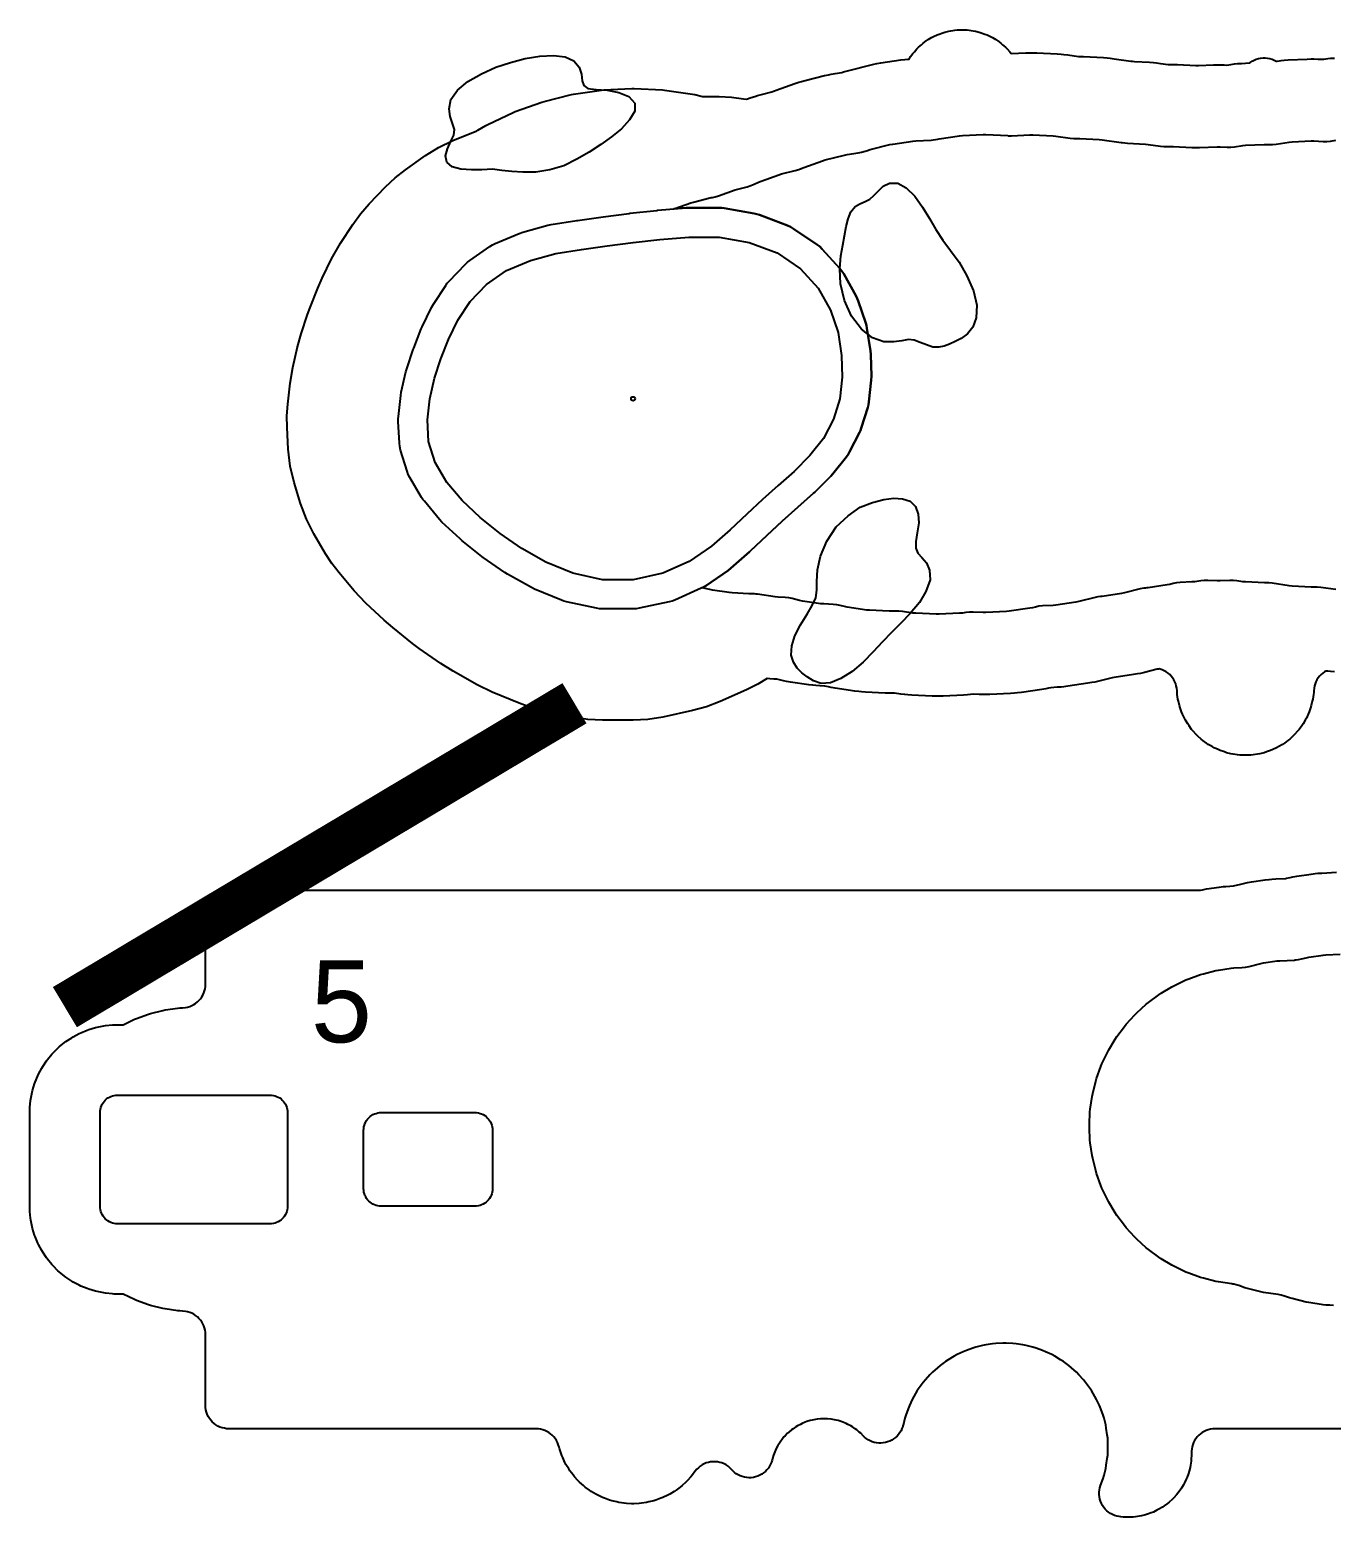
# Model space of a CAD drawing. Extents: x 425531 to 428300, y 1577248 to 1578701.
# Drawn here: x 427142.4 to 427364.6, y 1577250.1 to 1577504.1 of the extents above; entities that cross this region are included whole.
import ezdxf

# ---------------------------------------------------------------- set-up
doc = ezdxf.new("R2010")
doc.units = 21
for name, color, linetype, true_color in [('L-GOLF-ANNO', 7, 'Continuous', 0xffd23c), ('L-GOLF-BNKR', 7, 'Continuous', 0xe9dcb5), ('L-GOLF-CART', 7, 'Continuous', 0xcfcac0), ('L-GOLF-COLLAR', 7, 'Continuous', 0x5f9a33), ('L-GOLF-FWY', 7, 'Continuous', 0x6a9e35), ('L-GOLF-GRN', 7, 'Continuous', 0x74b23e), ('L-GOLF-PIN', 7, 'Continuous', 0xe0262b), ('L-GOLF-ROUGH', 7, 'Continuous', 0x4f7d2c), ('L-GOLF-TEE', 7, 'Continuous', 0x6fa63a)]:
    doc.layers.add(name, color=color, linetype=linetype, true_color=true_color)

msp = doc.modelspace()

# ---------------------------------------------------------------- linework, layer by layer
at = {"layer": 'L-GOLF-BNKR'}
for points, elevation in [([(427213.7, 1577483.8), (427214.3, 1577485.1), (427214.8, 1577486.1), (427214.9, 1577487.1), (427214.6, 1577488.1), (427214.2, 1577489.3), (427214, 1577490.6), (427214.3, 1577492.2), (427215.4, 1577493.8), (427217.2, 1577495.3), (427219.5, 1577496.6), (427222, 1577497.7), (427224.5, 1577498.5), (427227, 1577499.2), (427229.5, 1577499.6), (427231.8, 1577499.7), (427233.8, 1577499.5), (427235.3, 1577498.8), (427236.2, 1577497.7), (427236.6, 1577496.5), (427236.7, 1577495.4), (427237, 1577494.6), (427237.7, 1577494.1), (427239.1, 1577493.9), (427241, 1577493.8), (427243, 1577493.4), (427244.7, 1577492.7), (427245.7, 1577491.6), (427245.7, 1577490.2), (427244.8, 1577488.7), (427243.4, 1577487.2), (427241.7, 1577485.8), (427239.9, 1577484.5), (427237.9, 1577483.2), (427235.8, 1577482), (427233.6, 1577480.9), (427231.2, 1577480.2), (427228.8, 1577479.8), (427226.6, 1577479.8), (427224.7, 1577479.9), (427223, 1577480.1), (427221.4, 1577480.3), (427219.6, 1577480.2), (427217.8, 1577480.2), (427216, 1577480.3), (427214.5, 1577480.7), (427213.6, 1577481.5), (427213.4, 1577482.6), (427213.7, 1577483.8)], 70.27), ([(427285.8, 1577475.2), (427286.5, 1577475.8), (427287.3, 1577476.6), (427288.1, 1577477.4), (427289.2, 1577477.9), (427290.6, 1577477.9), (427292, 1577477.1), (427293.5, 1577475.7), (427294.8, 1577473.8), (427296, 1577471.9), (427297.1, 1577470), (427298.3, 1577468.2), (427299.6, 1577466.4), (427301.1, 1577464.4), (427302.4, 1577462.1), (427303.5, 1577459.5), (427304.1, 1577457.1), (427304, 1577454.9), (427303.4, 1577453.3), (427302.5, 1577452.2), (427301.4, 1577451.4), (427300.4, 1577450.9), (427299.4, 1577450.4), (427298.5, 1577450.1), (427297.6, 1577449.9), (427296.6, 1577449.9), (427295.5, 1577450.3), (427294.4, 1577450.7), (427293.4, 1577451.1), (427292.4, 1577451.2), (427291.3, 1577451), (427289.9, 1577450.8), (427288.2, 1577450.8), (427286.3, 1577451.5), (427284.4, 1577453), (427282.7, 1577455.2), (427281.5, 1577457.9), (427280.8, 1577460.7), (427280.7, 1577463.3), (427280.9, 1577465.5), (427281.2, 1577467.3), (427281.5, 1577468.9), (427281.8, 1577470.5), (427282.1, 1577471.8), (427282.6, 1577473), (427283.3, 1577473.9), (427284.1, 1577474.4), (427285, 1577474.8), (427285.8, 1577475.2)], 70.97), ([(427294.2, 1577419.9), (427293.9, 1577418.2), (427293.7, 1577416.7), (427293.7, 1577415.6), (427294, 1577414.7), (427294.7, 1577414), (427295.5, 1577413.1), (427296, 1577411.8), (427296.1, 1577410.2), (427295.4, 1577408.2), (427294.3, 1577406.3), (427292.7, 1577404.4), (427291.1, 1577402.8), (427289.5, 1577401.2), (427288, 1577399.6), (427286.4, 1577397.9), (427284.7, 1577396.1), (427282.8, 1577394.5), (427280.9, 1577393.3), (427279.1, 1577392.6), (427277.5, 1577392.5), (427276.2, 1577392.9), (427275.1, 1577393.6), (427274.2, 1577394.3), (427273.4, 1577395.1), (427272.8, 1577396.1), (427272.4, 1577397.3), (427272.5, 1577398.9), (427273, 1577400.6), (427274, 1577402.5), (427275.1, 1577404.3), (427276, 1577405.8), (427276.6, 1577407.1), (427276.8, 1577408.4), (427276.8, 1577409.9), (427276.9, 1577411.9), (427277.4, 1577414.2), (427278.5, 1577416.8), (427280.1, 1577419.2), (427282.1, 1577421.1), (427284.2, 1577422.6), (427286.3, 1577423.4), (427288.2, 1577423.9), (427289.9, 1577424.1), (427291.4, 1577424), (427292.7, 1577423.6), (427293.6, 1577422.7), (427294.1, 1577421.4), (427294.2, 1577419.9)], 71.53)]:
    msp.add_lwpolyline(points, close=True, dxfattribs=dict(at, elevation=elevation))
at = {"layer": 'L-GOLF-CART', "const_width": 8}
msp.add_lwpolyline([(427235.4, 1577389.1), (427231.62, 1577386.84), (427227.83, 1577384.59), (427224.05, 1577382.33), (427220.27, 1577380.07), (427216.49, 1577377.82), (427212.7, 1577375.56), (427208.92, 1577373.3), (427205.14, 1577371.05), (427201.36, 1577368.79), (427197.57, 1577366.53), (427193.79, 1577364.28), (427190.01, 1577362.02), (427186.23, 1577359.77), (427182.44, 1577357.51), (427178.66, 1577355.25), (427174.88, 1577353), (427171.1, 1577350.74), (427167.31, 1577348.48), (427163.53, 1577346.23), (427159.75, 1577343.97), (427155.97, 1577341.71), (427152.18, 1577339.46), (427148.4, 1577337.2)], dxfattribs=at)
at = {"layer": 'L-GOLF-COLLAR', "elevation": 75.01}
msp.add_lwpolyline([(427205.73, 1577441.65), (427205.83, 1577442.21), (427206.63, 1577445.71), (427206.76, 1577446.18), (427207.86, 1577449.48), (427207.95, 1577449.73), (427209.25, 1577453.03), (427209.4, 1577453.38), (427211, 1577456.68), (427211.32, 1577457.24), (427213.42, 1577460.44), (427213.69, 1577460.82), (427214, 1577461.17), (427216.8, 1577464.07), (427217.15, 1577464.4), (427217.52, 1577464.68), (427220.92, 1577467.08), (427221.39, 1577467.38), (427221.88, 1577467.62), (427225.98, 1577469.32), (427226.56, 1577469.52), (427230.86, 1577470.72), (427231.41, 1577470.84), (427235.81, 1577471.54), (427235.92, 1577471.55), (427240.32, 1577472.15), (427244.72, 1577472.75), (427244.86, 1577472.77), (427249.46, 1577473.27), (427249.59, 1577473.28), (427254.49, 1577473.68), (427254.9, 1577473.7), (427260.1, 1577473.7), (427260.54, 1577473.68), (427260.97, 1577473.62), (427266.07, 1577472.72), (427266.52, 1577472.62), (427266.96, 1577472.48), (427271.76, 1577470.68), (427272.29, 1577470.44), (427272.8, 1577470.14), (427276.8, 1577467.44), (427277.27, 1577467.08), (427277.7, 1577466.66), (427280.7, 1577463.36), (427281.07, 1577462.91), (427281.38, 1577462.42), (427283.48, 1577458.62), (427283.67, 1577458.23), (427283.83, 1577457.82), (427285.13, 1577454.02), (427285.26, 1577453.59), (427285.34, 1577453.16), (427285.94, 1577449.26), (427286, 1577448.64), (427286.1, 1577444.94), (427286.07, 1577444.26), (427285.67, 1577440.56), (427285.59, 1577440.08), (427285.47, 1577439.6), (427284.37, 1577436.1), (427284.22, 1577435.7), (427284.04, 1577435.31), (427282.34, 1577432.01), (427282.1, 1577431.59), (427281.82, 1577431.19), (427279.52, 1577428.29), (427279.14, 1577427.86), (427276.44, 1577425.16), (427276.22, 1577424.96), (427273.52, 1577422.56), (427270.86, 1577420.2), (427268.23, 1577417.77), (427265.47, 1577415.1), (427265.29, 1577414.94), (427262.09, 1577412.14), (427261.62, 1577411.77), (427257.82, 1577409.17), (427257.44, 1577408.93), (427257.03, 1577408.73), (427252.53, 1577406.73), (427252.05, 1577406.55), (427251.55, 1577406.41), (427246.45, 1577405.31), (427245.93, 1577405.23), (427245.4, 1577405.2), (427240.2, 1577405.2), (427239.67, 1577405.23), (427239.15, 1577405.31), (427234.05, 1577406.41), (427233.61, 1577406.53), (427233.19, 1577406.68), (427228.59, 1577408.58), (427228.05, 1577408.84), (427223.95, 1577411.14), (427223.53, 1577411.41), (427219.83, 1577414.01), (427219.59, 1577414.18), (427216.19, 1577416.88), (427215.88, 1577417.15), (427212.78, 1577420.05), (427212.37, 1577420.49), (427209.77, 1577423.59), (427209.52, 1577423.92), (427209.29, 1577424.26), (427207.29, 1577427.66), (427207.02, 1577428.19), (427206.82, 1577428.74), (427205.72, 1577432.34), (427205.58, 1577432.93), (427205.51, 1577433.53), (427205.31, 1577437.23), (427205.3, 1577437.64), (427205.33, 1577438.05), (427205.73, 1577441.65)], close=True, dxfattribs=at)
at = {"layer": 'L-GOLF-FWY'}
for points, elevation in [([(427365.37, 1577408.5), (427362.81, 1577408.88), (427362.2, 1577408.94), (427361.46, 1577408.94), (427361.46, 1577408.94), (427361.15, 1577408.94), (427357.91, 1577409.1), (427357.42, 1577409.15), (427354.54, 1577409.58), (427353.96, 1577409.64), (427353.6, 1577409.64), (427353.48, 1577409.64), (427353.26, 1577409.65), (427353.18, 1577409.65), (427349.97, 1577409.81), (427349.49, 1577409.86), (427348.49, 1577410.01), (427347.88, 1577410.07), (427347.27, 1577410.07), (427345.65, 1577409.99), (427345.15, 1577409.99), (427343.55, 1577410.07), (427342.93, 1577410.07), (427342.32, 1577410.01), (427341.3, 1577409.85), (427340.81, 1577409.81), (427338.81, 1577409.71), (427338.2, 1577409.65), (427337.59, 1577409.53), (427337.06, 1577409.4), (427336.58, 1577409.3), (427333.37, 1577408.82), (427333.13, 1577408.79), (427333.09, 1577408.79), (427332.89, 1577408.76), (427332.6, 1577408.73), (427332, 1577408.61), (427329.29, 1577407.93), (427328.81, 1577407.84), (427325.49, 1577407.34), (427325.24, 1577407.31), (427325.2, 1577407.31), (427324.75, 1577407.25), (427324.3, 1577407.15), (427321.5, 1577406.45), (427321.02, 1577406.36), (427317.59, 1577405.85), (427317.1, 1577405.8), (427315.31, 1577405.71), (427314.7, 1577405.65), (427314.1, 1577405.53), (427313.6, 1577405.41), (427313.12, 1577405.31), (427309.64, 1577404.8), (427309.16, 1577404.75), (427305.65, 1577404.58), (427305.15, 1577404.58), (427303.47, 1577404.66), (427302.85, 1577404.66), (427302.24, 1577404.6), (427301.62, 1577404.51), (427301.13, 1577404.46), (427297.65, 1577404.29), (427297.15, 1577404.29), (427293.67, 1577404.46), (427293.18, 1577404.51), (427291.38, 1577404.77), (427290.77, 1577404.83), (427290.16, 1577404.83), (427289.65, 1577404.81), (427289.15, 1577404.81), (427285.79, 1577404.97), (427285.3, 1577405.02), (427281.96, 1577405.52), (427281.48, 1577405.61), (427280.78, 1577405.79), (427280.18, 1577405.91), (427279.57, 1577405.97), (427277.96, 1577406.05), (427277.47, 1577406.09), (427274.31, 1577406.56), (427273.83, 1577406.66), (427272.59, 1577406.97), (427271.99, 1577407.09), (427271.38, 1577407.15), (427270.15, 1577407.21), (427269.66, 1577407.26), (427266.64, 1577407.71), (427266.44, 1577407.73), (427266.15, 1577407.77), (427265.53, 1577407.8), (427265.4, 1577407.8), (427265.15, 1577407.8), (427262.3, 1577407.94), (427261.81, 1577407.99), (427258.98, 1577408.41), (427258.5, 1577408.51), (427257.22, 1577408.83), (427257.44, 1577408.93), (427257.82, 1577409.17), (427261.62, 1577411.77), (427262.09, 1577412.14), (427265.29, 1577414.94), (427265.47, 1577415.1), (427268.23, 1577417.77), (427270.86, 1577420.2), (427273.52, 1577422.56), (427276.22, 1577424.96), (427276.44, 1577425.16), (427279.14, 1577427.86), (427279.52, 1577428.29), (427281.82, 1577431.19), (427282.1, 1577431.59), (427282.34, 1577432.01), (427284.04, 1577435.31), (427284.22, 1577435.7), (427284.37, 1577436.1), (427285.47, 1577439.6), (427285.59, 1577440.08), (427285.67, 1577440.56), (427286.07, 1577444.26), (427286.1, 1577444.94), (427286, 1577448.64), (427285.94, 1577449.26), (427285.34, 1577453.16), (427285.26, 1577453.59), (427285.13, 1577454.02), (427283.83, 1577457.82), (427283.67, 1577458.23), (427283.48, 1577458.62), (427281.38, 1577462.42), (427281.07, 1577462.91), (427280.7, 1577463.36), (427277.7, 1577466.66), (427277.27, 1577467.08), (427276.8, 1577467.44), (427272.8, 1577470.14), (427272.29, 1577470.44), (427271.76, 1577470.68), (427266.96, 1577472.48), (427266.52, 1577472.62), (427266.07, 1577472.72), (427260.97, 1577473.62), (427260.54, 1577473.68), (427260.1, 1577473.7), (427254.9, 1577473.7), (427254.49, 1577473.68), (427252.39, 1577473.51), (427252.56, 1577473.58), (427252.56, 1577473.58), (427255.25, 1577474.55), (427255.72, 1577474.69), (427258.5, 1577475.38), (427258.74, 1577475.44), (427258.92, 1577475.47), (427258.98, 1577475.49), (427259.4, 1577475.57), (427259.98, 1577475.75), (427262.82, 1577476.76), (427263.29, 1577476.9), (427264.91, 1577477.31), (427265.5, 1577477.49), (427266.06, 1577477.72), (427266.8, 1577478.07), (427267.25, 1577478.26), (427270.26, 1577479.34), (427270.73, 1577479.48), (427273.1, 1577480.07), (427273.69, 1577480.25), (427274.11, 1577480.43), (427274.14, 1577480.44), (427274.37, 1577480.53), (427274.57, 1577480.61), (427277.74, 1577481.74), (427278.21, 1577481.88), (427281.48, 1577482.7), (427281.96, 1577482.8), (427283.83, 1577483.08), (427284.43, 1577483.2), (427285.02, 1577483.37), (427285.4, 1577483.51), (427285.87, 1577483.65), (427289.25, 1577484.5), (427289.74, 1577484.6), (427293.18, 1577485.11), (427293.67, 1577485.16), (427296.29, 1577485.28), (427297.38, 1577485.42), (427297.44, 1577485.43), (427297.68, 1577485.47), (427301.16, 1577485.99), (427301.64, 1577486.04), (427305.15, 1577486.21), (427305.65, 1577486.21), (427309.36, 1577486.03), (427309.46, 1577486.02), (427309.57, 1577486.02), (427310.03, 1577486.02), (427313.15, 1577486.18), (427313.65, 1577486.18), (427317.1, 1577486.01), (427317.59, 1577485.96), (427320.02, 1577485.6), (427320.63, 1577485.54), (427321.37, 1577485.54), (427321.37, 1577485.53), (427321.65, 1577485.53), (427325, 1577485.37), (427325.49, 1577485.32), (427328.71, 1577484.84), (427328.93, 1577484.83), (427329.81, 1577484.72), (427332.89, 1577484.57), (427333.37, 1577484.52), (427335.43, 1577484.21), (427336.04, 1577484.15), (427336.65, 1577484.15), (427337.15, 1577484.18), (427337.65, 1577484.18), (427340.81, 1577484.02), (427341.02, 1577484.01), (427342.13, 1577483.98), (427345.15, 1577484.13), (427345.65, 1577484.13), (427346.85, 1577484.07), (427347.47, 1577484.07), (427348.08, 1577484.13), (427349.49, 1577484.34), (427349.97, 1577484.39), (427353.15, 1577484.54), (427353.65, 1577484.54), (427353.95, 1577484.53), (427354.56, 1577484.53), (427355.17, 1577484.59), (427357.42, 1577484.92), (427357.91, 1577484.97), (427361.15, 1577485.13), (427361.65, 1577485.13), (427363.24, 1577485.05), (427363.86, 1577485.05), (427364.47, 1577485.11), (427365.37, 1577485.25)], 74.32), ([(427364.99, 1577286.24), (427364.38, 1577286.3), (427363.7, 1577286.33), (427363.21, 1577286.38), (427360.78, 1577286.74), (427360.3, 1577286.84), (427357.92, 1577287.44), (427357.45, 1577287.58), (427356.8, 1577287.81), (427356.07, 1577288.02), (427355.55, 1577288.11), (427353.03, 1577288.49), (427352.57, 1577288.58), (427350.32, 1577289.15), (427349.85, 1577289.29), (427348.85, 1577289.65), (427348.36, 1577289.8), (427347.96, 1577289.89), (427347.78, 1577289.92), (427347.65, 1577289.94), (427345.35, 1577290.28), (427345.35, 1577290.28), (427344.87, 1577290.38), (427342.77, 1577290.91), (427342.3, 1577291.05), (427340.26, 1577291.78), (427339.8, 1577291.97), (427337.84, 1577292.89), (427337.41, 1577293.12), (427335.55, 1577294.24), (427335.14, 1577294.51), (427333.4, 1577295.8), (427333.02, 1577296.12), (427331.41, 1577297.57), (427331.07, 1577297.92), (427329.61, 1577299.53), (427329.3, 1577299.91), (427328.01, 1577301.65), (427327.73, 1577302.06), (427326.62, 1577303.92), (427326.39, 1577304.35), (427325.46, 1577306.31), (427325.27, 1577306.76), (427324.54, 1577308.81), (427324.4, 1577309.28), (427323.87, 1577311.38), (427323.77, 1577311.86), (427323.46, 1577314.01), (427323.41, 1577314.5), (427323.3, 1577316.66), (427323.3, 1577317.15), (427323.41, 1577319.32), (427323.46, 1577319.81), (427323.77, 1577321.95), (427323.87, 1577322.43), (427324.4, 1577324.54), (427324.54, 1577325.01), (427325.27, 1577327.05), (427325.46, 1577327.5), (427326.39, 1577329.46), (427326.62, 1577329.9), (427327.73, 1577331.76), (427328.01, 1577332.17), (427329.3, 1577333.91), (427329.61, 1577334.29), (427331.07, 1577335.89), (427331.41, 1577336.24), (427333.02, 1577337.7), (427333.4, 1577338.01), (427335.14, 1577339.3), (427335.55, 1577339.57), (427337.41, 1577340.69), (427337.84, 1577340.92), (427339.8, 1577341.85), (427340.26, 1577342.04), (427342.3, 1577342.77), (427342.77, 1577342.91), (427344.87, 1577343.44), (427345.35, 1577343.53), (427347.5, 1577343.85), (427347.99, 1577343.9), (427349.35, 1577343.97), (427349.96, 1577344.03), (427350.56, 1577344.15), (427352.57, 1577344.65), (427353.06, 1577344.75), (427355.35, 1577345.09), (427355.84, 1577345.13), (427358.3, 1577345.25), (427358.44, 1577345.27), (427358.61, 1577345.27), (427359.01, 1577345.32), (427359.51, 1577345.43), (427360.3, 1577345.63), (427360.78, 1577345.72), (427363.21, 1577346.08), (427363.7, 1577346.13), (427366.15, 1577346.25)], 68.98)]:
    msp.add_lwpolyline(points, dxfattribs=dict(at, elevation=elevation))
at = {"layer": 'L-GOLF-GRN', "elevation": 75.01}
msp.add_lwpolyline([(427210.7, 1577441.1), (427211.5, 1577444.6), (427212.6, 1577447.9), (427213.9, 1577451.2), (427215.5, 1577454.5), (427217.6, 1577457.7), (427220.4, 1577460.6), (427223.8, 1577463), (427227.9, 1577464.7), (427232.2, 1577465.9), (427236.6, 1577466.6), (427241, 1577467.2), (427245.4, 1577467.8), (427250, 1577468.3), (427254.9, 1577468.7), (427260.1, 1577468.7), (427265.2, 1577467.8), (427270, 1577466), (427274, 1577463.3), (427277, 1577460), (427279.1, 1577456.2), (427280.4, 1577452.4), (427281, 1577448.5), (427281.1, 1577444.8), (427280.7, 1577441.1), (427279.6, 1577437.6), (427277.9, 1577434.3), (427275.6, 1577431.4), (427272.9, 1577428.7), (427270.2, 1577426.3), (427267.5, 1577423.9), (427264.8, 1577421.4), (427262, 1577418.7), (427258.8, 1577415.9), (427255, 1577413.3), (427250.5, 1577411.3), (427245.4, 1577410.2), (427240.2, 1577410.2), (427235.1, 1577411.3), (427230.5, 1577413.2), (427226.4, 1577415.5), (427222.7, 1577418.1), (427219.3, 1577420.8), (427216.2, 1577423.7), (427213.6, 1577426.8), (427211.6, 1577430.2), (427210.5, 1577433.8), (427210.3, 1577437.5), (427210.7, 1577441.1)], close=True, dxfattribs=at)
at = {"layer": 'L-GOLF-PIN'}
msp.add_circle((427245.4, 1577441.1, 75.01), 0.35, dxfattribs=at)
at = {"layer": 'L-GOLF-ROUGH'}
for points, elevation in [([(427365.18, 1577394.47), (427364.49, 1577394.52), (427364, 1577394.57), (427363.7, 1577394.6), (427363.45, 1577394.46), (427363.14, 1577394.24), (427362.86, 1577393.99), (427362.59, 1577393.72), (427362.36, 1577393.42), (427362.15, 1577393.1), (427361.98, 1577392.76), (427361.84, 1577392.41), (427361.73, 1577392.05), (427361.66, 1577391.67), (427361.61, 1577391.2), (427361.6, 1577390.96), (427361.56, 1577390.57), (427361.45, 1577389.82), (427361.37, 1577389.44), (427361.19, 1577388.7), (427361.08, 1577388.33), (427360.82, 1577387.62), (427360.67, 1577387.25), (427360.35, 1577386.57), (427360.16, 1577386.22), (427359.78, 1577385.58), (427359.56, 1577385.25), (427359.11, 1577384.64), (427358.86, 1577384.34), (427358.35, 1577383.78), (427358.07, 1577383.5), (427357.51, 1577382.99), (427357.21, 1577382.75), (427356.6, 1577382.29), (427356.28, 1577382.08), (427355.63, 1577381.69), (427355.28, 1577381.5), (427354.6, 1577381.18), (427354.23, 1577381.03), (427353.52, 1577380.78), (427353.15, 1577380.66), (427352.41, 1577380.48), (427352.03, 1577380.4), (427351.28, 1577380.29), (427350.89, 1577380.25), (427350.14, 1577380.21), (427349.74, 1577380.21), (427348.99, 1577380.25), (427348.6, 1577380.29), (427347.85, 1577380.4), (427347.47, 1577380.48), (427346.73, 1577380.66), (427346.36, 1577380.78), (427345.64, 1577381.03), (427345.28, 1577381.18), (427344.6, 1577381.5), (427344.25, 1577381.69), (427343.6, 1577382.08), (427343.28, 1577382.3), (427342.67, 1577382.75), (427342.37, 1577382.99), (427341.81, 1577383.5), (427341.53, 1577383.78), (427341.02, 1577384.34), (427340.77, 1577384.64), (427340.32, 1577385.25), (427340.1, 1577385.58), (427339.72, 1577386.23), (427339.53, 1577386.57), (427339.21, 1577387.25), (427339.06, 1577387.62), (427338.8, 1577388.33), (427338.69, 1577388.7), (427338.51, 1577389.44), (427338.43, 1577389.82), (427338.32, 1577390.57), (427338.28, 1577390.96), (427338.27, 1577391.2), (427338.22, 1577391.67), (427338.15, 1577392.05), (427338.04, 1577392.41), (427337.9, 1577392.76), (427337.73, 1577393.1), (427337.52, 1577393.42), (427337.29, 1577393.72), (427337.02, 1577393.99), (427336.74, 1577394.24), (427336.43, 1577394.46), (427336.1, 1577394.65), (427335.75, 1577394.81), (427335.39, 1577394.93), (427335.3, 1577394.96), (427335.09, 1577394.93), (427334.96, 1577394.91), (427334.9, 1577394.9), (427332.69, 1577394.35), (427332.02, 1577394.2), (427331.54, 1577394.1), (427330.86, 1577393.99), (427327.54, 1577393.49), (427327.22, 1577393.45), (427324.9, 1577392.87), (427324.23, 1577392.72), (427323.75, 1577392.62), (427323.07, 1577392.51), (427319.65, 1577392), (427318.96, 1577391.91), (427318.48, 1577391.87), (427317.79, 1577391.82), (427316.72, 1577391.76), (427316.33, 1577391.68), (427315.85, 1577391.58), (427315.18, 1577391.46), (427311.7, 1577390.95), (427311.02, 1577390.86), (427310.53, 1577390.82), (427309.84, 1577390.76), (427306.33, 1577390.59), (427305.65, 1577390.58), (427305.15, 1577390.58), (427304.47, 1577390.59), (427303.52, 1577390.64), (427302.99, 1577390.57), (427302.5, 1577390.52), (427301.81, 1577390.47), (427298.33, 1577390.3), (427297.65, 1577390.29), (427297.15, 1577390.29), (427296.47, 1577390.3), (427292.99, 1577390.47), (427292.3, 1577390.52), (427291.81, 1577390.57), (427291.13, 1577390.66), (427290.05, 1577390.82), (427289.65, 1577390.81), (427289.15, 1577390.81), (427288.47, 1577390.82), (427285.1, 1577390.99), (427284.41, 1577391.04), (427283.93, 1577391.09), (427283.24, 1577391.17), (427279.91, 1577391.67), (427279.23, 1577391.79), (427278.75, 1577391.88), (427278.13, 1577392.02), (427277.27, 1577392.06), (427276.59, 1577392.11), (427276.1, 1577392.16), (427275.42, 1577392.25), (427272.26, 1577392.71), (427271.58, 1577392.83), (427271.1, 1577392.93), (427270.43, 1577393.08), (427269.93, 1577393.2), (427269.46, 1577393.23), (427268.78, 1577393.28), (427268.29, 1577393.32), (427268.28, 1577393.33), (427266.7, 1577392.34), (427264.75, 1577391.37), (427260.25, 1577389.37), (427257.94, 1577388.48), (427255.56, 1577387.84), (427250.46, 1577386.74), (427247.94, 1577386.34), (427245.4, 1577386.2), (427240.2, 1577386.2), (427237.66, 1577386.34), (427235.14, 1577386.74), (427230.04, 1577387.84), (427227.96, 1577388.39), (427225.94, 1577389.12), (427221.34, 1577391.02), (427218.76, 1577392.27), (427214.66, 1577394.57), (427212.6, 1577395.86), (427208.9, 1577398.46), (427207.77, 1577399.31), (427204.37, 1577402.01), (427202.9, 1577403.27), (427199.8, 1577406.17), (427197.81, 1577408.28), (427195.21, 1577411.38), (427193.99, 1577412.96), (427192.91, 1577414.63), (427190.91, 1577418.03), (427189.63, 1577420.54), (427188.65, 1577423.19), (427187.55, 1577426.79), (427186.87, 1577429.61), (427186.53, 1577432.5), (427186.33, 1577436.2), (427186.31, 1577438.18), (427186.45, 1577440.15), (427186.85, 1577443.75), (427187.3, 1577446.45), (427188.1, 1577449.95), (427188.1, 1577449.95), (427188.73, 1577452.19), (427189.83, 1577455.49), (427190.27, 1577456.7), (427191.57, 1577460), (427192.3, 1577461.67), (427193.9, 1577464.97), (427195.43, 1577467.67), (427197.53, 1577470.87), (427198.85, 1577472.68), (427200.33, 1577474.37), (427203.13, 1577477.27), (427204.78, 1577478.82), (427206.56, 1577480.21), (427209.96, 1577482.61), (427212.21, 1577484.02), (427214.61, 1577485.17), (427218.71, 1577486.87), (427218.92, 1577486.94), (427220.25, 1577487.74), (427220.59, 1577487.92), (427224.94, 1577489.98), (427225.3, 1577490.13), (427229.83, 1577491.75), (427230.21, 1577491.86), (427234.87, 1577493.03), (427235.26, 1577493.11), (427240.01, 1577493.81), (427240.4, 1577493.85), (427245.2, 1577494.09), (427245.6, 1577494.09), (427250.4, 1577493.85), (427250.79, 1577493.81), (427255.55, 1577493.11), (427255.93, 1577493.03), (427257.25, 1577492.7), (427260.1, 1577492.7), (427262.19, 1577492.61), (427264.27, 1577492.33), (427264.78, 1577492.24), (427265.54, 1577492.52), (427266.2, 1577492.73), (427266.67, 1577492.88), (427267.33, 1577493.06), (427269.11, 1577493.5), (427269.37, 1577493.61), (427269.57, 1577493.68), (427269.85, 1577493.79), (427273.03, 1577494.92), (427273.68, 1577495.14), (427274.15, 1577495.28), (427274.81, 1577495.47), (427278.08, 1577496.28), (427278.75, 1577496.44), (427279.23, 1577496.53), (427279.91, 1577496.65), (427281.07, 1577496.82), (427281.34, 1577496.91), (427281.81, 1577497.05), (427282.47, 1577497.23), (427285.85, 1577498.08), (427286.52, 1577498.23), (427287, 1577498.33), (427287.68, 1577498.45), (427291.13, 1577498.96), (427291.81, 1577499.04), (427292.3, 1577499.09), (427292.52, 1577499.1), (427292.57, 1577499.2), (427292.79, 1577499.53), (427293.18, 1577500.05), (427293.43, 1577500.36), (427293.87, 1577500.84), (427294.15, 1577501.12), (427294.64, 1577501.56), (427294.94, 1577501.81), (427295.47, 1577502.2), (427295.79, 1577502.42), (427296.36, 1577502.76), (427296.7, 1577502.94), (427297.3, 1577503.22), (427297.66, 1577503.37), (427298.28, 1577503.59), (427298.65, 1577503.71), (427299.29, 1577503.87), (427299.67, 1577503.94), (427300.32, 1577504.04), (427300.71, 1577504.08), (427301.37, 1577504.11), (427301.76, 1577504.11), (427302.42, 1577504.08), (427302.81, 1577504.04), (427303.46, 1577503.94), (427303.84, 1577503.87), (427304.48, 1577503.71), (427304.85, 1577503.59), (427305.47, 1577503.37), (427305.83, 1577503.22), (427306.43, 1577502.94), (427306.77, 1577502.76), (427307.34, 1577502.42), (427307.66, 1577502.2), (427308.19, 1577501.81), (427308.49, 1577501.56), (427308.98, 1577501.12), (427309.26, 1577500.84), (427309.7, 1577500.36), (427309.95, 1577500.05), (427309.96, 1577500.04), (427312.47, 1577500.16), (427313.15, 1577500.18), (427313.65, 1577500.18), (427314.33, 1577500.16), (427317.79, 1577499.99), (427318.48, 1577499.94), (427318.96, 1577499.89), (427319.65, 1577499.81), (427321.47, 1577499.54), (427321.6, 1577499.54), (427321.88, 1577499.53), (427322.33, 1577499.52), (427325.69, 1577499.35), (427326.37, 1577499.3), (427326.86, 1577499.25), (427327.54, 1577499.17), (427330.4, 1577498.75), (427330.65, 1577498.72), (427331.01, 1577498.68), (427333.57, 1577498.55), (427334.26, 1577498.5), (427334.75, 1577498.45), (427335.43, 1577498.37), (427336.77, 1577498.17), (427337.15, 1577498.18), (427337.65, 1577498.18), (427338.33, 1577498.16), (427341.5, 1577498.01), (427341.66, 1577498), (427341.96, 1577497.99), (427344.47, 1577498.11), (427345.15, 1577498.13), (427345.65, 1577498.13), (427346.33, 1577498.11), (427346.78, 1577498.09), (427347.43, 1577498.19), (427348.11, 1577498.27), (427348.6, 1577498.32), (427349.29, 1577498.37), (427350.64, 1577498.44), (427350.76, 1577498.54), (427351.09, 1577498.75), (427351.43, 1577498.94), (427351.79, 1577499.09), (427352.17, 1577499.2), (427352.55, 1577499.28), (427352.95, 1577499.32), (427353.34, 1577499.32), (427353.73, 1577499.28), (427354.11, 1577499.2), (427354.49, 1577499.09), (427354.85, 1577498.94), (427355.2, 1577498.75), (427355.21, 1577498.75), (427355.37, 1577498.77), (427356.05, 1577498.86), (427356.54, 1577498.9), (427357.22, 1577498.95), (427360.47, 1577499.11), (427361.15, 1577499.13), (427361.65, 1577499.13), (427362.33, 1577499.11), (427363.17, 1577499.07), (427363.32, 1577499.1), (427364, 1577499.18), (427364.49, 1577499.23), (427365.18, 1577499.28)], 72.92), ([(427453.58, 1577265.2), (427344.83, 1577265.2), (427344.36, 1577265.18), (427343.98, 1577265.12), (427343.61, 1577265.03), (427343.25, 1577264.91), (427342.91, 1577264.75), (427342.58, 1577264.56), (427342.27, 1577264.34), (427341.98, 1577264.09), (427341.72, 1577263.81), (427341.48, 1577263.51), (427341.28, 1577263.19), (427341.1, 1577262.86), (427340.96, 1577262.5), (427340.86, 1577262.14), (427340.78, 1577261.76), (427340.75, 1577261.38), (427340.75, 1577261.12), (427340.75, 1577261.01), (427340.74, 1577260.82), (427340.74, 1577260.72), (427340.71, 1577260.05), (427340.67, 1577259.66), (427340.57, 1577259), (427340.49, 1577258.61), (427340.33, 1577257.96), (427340.22, 1577257.59), (427339.99, 1577256.96), (427339.84, 1577256.59), (427339.55, 1577255.99), (427339.37, 1577255.64), (427339.02, 1577255.07), (427338.81, 1577254.74), (427338.41, 1577254.2), (427338.16, 1577253.9), (427337.71, 1577253.4), (427337.43, 1577253.12), (427336.93, 1577252.68), (427336.63, 1577252.43), (427336.09, 1577252.03), (427335.77, 1577251.81), (427335.19, 1577251.46), (427334.85, 1577251.28), (427334.24, 1577250.99), (427333.88, 1577250.84), (427333.25, 1577250.62), (427332.87, 1577250.5), (427332.22, 1577250.34), (427331.84, 1577250.26), (427331.17, 1577250.17), (427330.78, 1577250.13), (427330.12, 1577250.09), (427329.72, 1577250.09), (427329.05, 1577250.13), (427328.66, 1577250.17), (427328.38, 1577250.21), (427328, 1577250.28), (427327.62, 1577250.4), (427327.26, 1577250.55), (427326.91, 1577250.73), (427326.59, 1577250.95), (427326.28, 1577251.2), (427326, 1577251.48), (427325.76, 1577251.78), (427325.54, 1577252.11), (427325.35, 1577252.46), (427325.2, 1577252.82), (427325.09, 1577253.2), (427325.01, 1577253.58), (427324.97, 1577253.97), (427324.97, 1577254.37), (427325.01, 1577254.76), (427325.09, 1577255.14), (427325.21, 1577255.52), (427325.64, 1577256.72), (427325.81, 1577257.28), (427326.09, 1577258.4), (427326.2, 1577258.97), (427326.37, 1577260.11), (427326.43, 1577260.69), (427326.48, 1577261.84), (427326.48, 1577262.43), (427326.43, 1577263.58), (427326.37, 1577264.16), (427326.2, 1577265.3), (427326.09, 1577265.87), (427325.81, 1577266.99), (427325.64, 1577267.55), (427325.25, 1577268.63), (427325.03, 1577269.17), (427324.54, 1577270.21), (427324.26, 1577270.73), (427323.67, 1577271.72), (427323.34, 1577272.21), (427322.66, 1577273.13), (427322.28, 1577273.58), (427321.51, 1577274.43), (427321.1, 1577274.85), (427320.25, 1577275.62), (427319.79, 1577275.99), (427318.87, 1577276.68), (427318.38, 1577277), (427317.4, 1577277.59), (427316.88, 1577277.87), (427315.84, 1577278.36), (427315.3, 1577278.59), (427314.22, 1577278.97), (427313.65, 1577279.14), (427312.54, 1577279.42), (427311.96, 1577279.54), (427310.83, 1577279.71), (427310.24, 1577279.76), (427309.09, 1577279.82), (427308.51, 1577279.82), (427307.36, 1577279.76), (427306.77, 1577279.71), (427305.64, 1577279.54), (427305.06, 1577279.42), (427303.95, 1577279.14), (427303.39, 1577278.97), (427302.3, 1577278.59), (427301.76, 1577278.36), (427300.72, 1577277.87), (427300.2, 1577277.59), (427299.22, 1577277), (427298.73, 1577276.68), (427297.81, 1577275.99), (427297.35, 1577275.62), (427296.5, 1577274.85), (427296.09, 1577274.43), (427295.32, 1577273.58), (427294.94, 1577273.13), (427294.26, 1577272.21), (427293.93, 1577271.72), (427293.34, 1577270.73), (427293.07, 1577270.21), (427292.57, 1577269.17), (427292.35, 1577268.63), (427291.96, 1577267.55), (427291.79, 1577266.99), (427291.49, 1577265.78), (427291.48, 1577265.78), (427291.44, 1577265.59), (427291.31, 1577265.23), (427291.15, 1577264.88), (427290.95, 1577264.55), (427290.73, 1577264.24), (427290.47, 1577263.95), (427290.19, 1577263.69), (427289.89, 1577263.46), (427289.56, 1577263.26), (427289.22, 1577263.08), (427288.86, 1577262.95), (427288.49, 1577262.84), (427288.11, 1577262.78), (427287.73, 1577262.75), (427287.34, 1577262.76), (427286.96, 1577262.8), (427286.59, 1577262.88), (427286.22, 1577262.99), (427285.87, 1577263.15), (427285.53, 1577263.33), (427285.21, 1577263.54), (427284.92, 1577263.79), (427284.75, 1577263.96), (427284.75, 1577263.95), (427284.26, 1577264.44), (427284.03, 1577264.65), (427283.58, 1577265.02), (427283.33, 1577265.2), (427282.84, 1577265.53), (427282.58, 1577265.69), (427282.06, 1577265.96), (427281.78, 1577266.09), (427281.24, 1577266.32), (427280.95, 1577266.42), (427280.39, 1577266.59), (427280.09, 1577266.67), (427279.51, 1577266.78), (427279.21, 1577266.83), (427278.62, 1577266.89), (427278.32, 1577266.9), (427277.73, 1577266.9), (427277.42, 1577266.89), (427276.84, 1577266.83), (427276.53, 1577266.78), (427275.96, 1577266.67), (427275.66, 1577266.59), (427275.09, 1577266.42), (427274.81, 1577266.32), (427274.26, 1577266.09), (427273.98, 1577265.96), (427273.47, 1577265.69), (427273.2, 1577265.53), (427272.71, 1577265.2), (427272.47, 1577265.02), (427272.01, 1577264.65), (427271.78, 1577264.44), (427271.37, 1577264.02), (427271.16, 1577263.8), (427270.79, 1577263.34), (427270.61, 1577263.09), (427270.28, 1577262.6), (427270.12, 1577262.34), (427269.84, 1577261.82), (427269.71, 1577261.55), (427269.49, 1577261), (427269.38, 1577260.71), (427269.21, 1577260.15), (427269.14, 1577259.87), (427269.03, 1577259.5), (427268.89, 1577259.15), (427268.71, 1577258.81), (427268.5, 1577258.49), (427268.25, 1577258.19), (427267.99, 1577257.91), (427267.69, 1577257.66), (427267.38, 1577257.45), (427267.04, 1577257.26), (427266.69, 1577257.1), (427266.32, 1577256.98), (427265.95, 1577256.9), (427265.57, 1577256.85), (427265.19, 1577256.84), (427264.8, 1577256.87), (427264.42, 1577256.93), (427264.05, 1577257.03), (427263.69, 1577257.16), (427263.35, 1577257.33), (427263.02, 1577257.53), (427262.71, 1577257.76), (427262.43, 1577258.02), (427262.21, 1577258.25), (427261.91, 1577258.55), (427261.61, 1577258.8), (427261.29, 1577259.02), (427260.94, 1577259.21), (427260.58, 1577259.36), (427260.2, 1577259.47), (427259.82, 1577259.55), (427259.43, 1577259.58), (427259.04, 1577259.58), (427258.64, 1577259.55), (427258.26, 1577259.47), (427257.89, 1577259.36), (427257.52, 1577259.21), (427257.18, 1577259.02), (427256.85, 1577258.8), (427256.55, 1577258.55), (427256.27, 1577258.28), (427255.96, 1577257.9), (427255.54, 1577257.33), (427255.29, 1577257.02), (427254.69, 1577256.37), (427254.41, 1577256.09), (427253.76, 1577255.49), (427253.45, 1577255.24), (427252.74, 1577254.72), (427252.42, 1577254.5), (427251.66, 1577254.04), (427251.31, 1577253.86), (427250.51, 1577253.48), (427250.15, 1577253.33), (427249.31, 1577253.03), (427248.94, 1577252.92), (427248.08, 1577252.7), (427247.69, 1577252.63), (427246.82, 1577252.5), (427246.42, 1577252.46), (427245.54, 1577252.41), (427245.15, 1577252.41), (427244.26, 1577252.46), (427243.87, 1577252.5), (427243, 1577252.63), (427242.61, 1577252.7), (427241.75, 1577252.92), (427241.38, 1577253.03), (427240.54, 1577253.33), (427240.18, 1577253.48), (427239.38, 1577253.86), (427239.03, 1577254.04), (427238.27, 1577254.5), (427237.94, 1577254.72), (427237.23, 1577255.25), (427236.93, 1577255.49), (427236.27, 1577256.09), (427236, 1577256.37), (427235.4, 1577257.02), (427235.15, 1577257.33), (427234.62, 1577258.04), (427234.41, 1577258.36), (427233.95, 1577259.12), (427233.77, 1577259.47), (427233.39, 1577260.27), (427233.24, 1577260.63), (427232.94, 1577261.47), (427232.82, 1577261.84), (427232.76, 1577262.08), (427232.63, 1577262.53), (427232.49, 1577262.88), (427232.31, 1577263.22), (427232.1, 1577263.53), (427231.87, 1577263.83), (427231.61, 1577264.1), (427231.32, 1577264.35), (427231.01, 1577264.57), (427230.68, 1577264.76), (427230.34, 1577264.91), (427229.98, 1577265.04), (427229.61, 1577265.12), (427229.24, 1577265.18), (427228.77, 1577265.2), (427176.4, 1577265.2), (427176.01, 1577265.22), (427175.62, 1577265.28), (427175.62, 1577265.28), (427175.24, 1577265.37), (427174.87, 1577265.5), (427174.51, 1577265.67), (427174.18, 1577265.87), (427173.86, 1577266.11), (427173.57, 1577266.37), (427173.31, 1577266.66), (427173.07, 1577266.98), (427172.87, 1577267.31), (427172.7, 1577267.67), (427172.57, 1577268.04), (427172.48, 1577268.42), (427172.42, 1577268.81), (427172.4, 1577269.2), (427172.4, 1577281.2), (427172.38, 1577281.68), (427172.32, 1577282.05), (427172.23, 1577282.42), (427172.11, 1577282.78), (427171.95, 1577283.13), (427171.76, 1577283.45), (427171.54, 1577283.76), (427171.29, 1577284.05), (427171.02, 1577284.31), (427170.72, 1577284.55), (427170.4, 1577284.75), (427170.06, 1577284.93), (427169.71, 1577285.07), (427169.35, 1577285.18), (427168.97, 1577285.25), (427168.5, 1577285.3), (427168.05, 1577285.32), (427167.66, 1577285.36), (427165.52, 1577285.67), (427165.14, 1577285.75), (427163.04, 1577286.27), (427162.67, 1577286.39), (427160.64, 1577287.12), (427160.27, 1577287.27), (427158.32, 1577288.19), (427158.3, 1577288.2), (427157.4, 1577288.2), (427156.81, 1577288.21), (427156.52, 1577288.23), (427155.35, 1577288.34), (427155.05, 1577288.39), (427153.9, 1577288.62), (427153.61, 1577288.69), (427152.49, 1577289.03), (427152.21, 1577289.13), (427151.12, 1577289.58), (427150.86, 1577289.71), (427149.82, 1577290.26), (427149.56, 1577290.41), (427148.58, 1577291.07), (427148.35, 1577291.24), (427147.44, 1577291.99), (427147.22, 1577292.19), (427146.39, 1577293.02), (427146.19, 1577293.24), (427145.44, 1577294.15), (427145.27, 1577294.38), (427144.61, 1577295.36), (427144.46, 1577295.62), (427143.91, 1577296.66), (427143.78, 1577296.92), (427143.33, 1577298.01), (427143.23, 1577298.29), (427142.89, 1577299.41), (427142.82, 1577299.7), (427142.59, 1577300.85), (427142.54, 1577301.15), (427142.43, 1577302.32), (427142.41, 1577302.61), (427142.4, 1577303.2), (427142.4, 1577319.2), (427142.41, 1577319.79), (427142.43, 1577320.08), (427142.54, 1577321.25), (427142.59, 1577321.55), (427142.82, 1577322.7), (427142.89, 1577322.99), (427143.23, 1577324.11), (427143.33, 1577324.39), (427143.78, 1577325.48), (427143.91, 1577325.74), (427144.46, 1577326.78), (427144.61, 1577327.04), (427145.27, 1577328.02), (427145.44, 1577328.25), (427146.19, 1577329.16), (427146.39, 1577329.38), (427147.22, 1577330.21), (427147.44, 1577330.41), (427148.35, 1577331.16), (427148.58, 1577331.33), (427149.56, 1577331.99), (427149.82, 1577332.14), (427150.86, 1577332.69), (427151.12, 1577332.82), (427152.21, 1577333.27), (427152.49, 1577333.37), (427153.61, 1577333.71), (427153.9, 1577333.78), (427155.05, 1577334.01), (427155.35, 1577334.06), (427156.52, 1577334.17), (427156.81, 1577334.19), (427157.4, 1577334.2), (427158.3, 1577334.2), (427158.32, 1577334.21), (427160.27, 1577335.13), (427160.64, 1577335.28), (427162.67, 1577336.01), (427163.04, 1577336.13), (427165.14, 1577336.65), (427165.52, 1577336.73), (427167.66, 1577337.04), (427168.05, 1577337.08), (427168.5, 1577337.1), (427168.97, 1577337.15), (427169.35, 1577337.22), (427169.71, 1577337.33), (427170.06, 1577337.47), (427170.4, 1577337.65), (427170.72, 1577337.85), (427171.02, 1577338.09), (427171.29, 1577338.35), (427171.54, 1577338.64), (427171.76, 1577338.95), (427171.95, 1577339.27), (427172.11, 1577339.62), (427172.23, 1577339.98), (427172.32, 1577340.35), (427172.38, 1577340.72), (427172.4, 1577341.2), (427172.4, 1577353.2), (427172.42, 1577353.59), (427172.48, 1577353.98), (427172.57, 1577354.36), (427172.7, 1577354.73), (427172.87, 1577355.09), (427173.07, 1577355.42), (427173.31, 1577355.74), (427173.57, 1577356.03), (427173.86, 1577356.29), (427174.18, 1577356.53), (427174.51, 1577356.73), (427174.87, 1577356.9), (427175.24, 1577357.03), (427175.62, 1577357.12), (427176.01, 1577357.18), (427176.4, 1577357.2), (427342.3, 1577357.2), (427342.62, 1577357.26), (427343.3, 1577357.38), (427345.45, 1577357.7), (427346.13, 1577357.78), (427346.62, 1577357.83), (427347.3, 1577357.88), (427347.9, 1577357.91), (427349.17, 1577358.23), (427349.84, 1577358.38), (427350.32, 1577358.48), (427351, 1577358.59), (427353.3, 1577358.93), (427353.98, 1577359.02), (427354.47, 1577359.07), (427355.15, 1577359.12), (427356.89, 1577359.2), (427356.9, 1577359.21), (427357.57, 1577359.36), (427358.05, 1577359.45), (427358.73, 1577359.57), (427361.16, 1577359.93), (427361.84, 1577360.01), (427362.33, 1577360.06), (427363.02, 1577360.11), (427365.47, 1577360.23)], 67.48)]:
    msp.add_lwpolyline(points, dxfattribs=dict(at, elevation=elevation))
at = {"layer": 'L-GOLF-TEE'}
for points, elevation in [([(427186.4, 1577303.2), (427186.39, 1577302.91), (427186.34, 1577302.61), (427186.27, 1577302.33), (427186.17, 1577302.05), (427186.05, 1577301.79), (427185.89, 1577301.53), (427185.72, 1577301.3), (427185.52, 1577301.08), (427185.3, 1577300.88), (427185.07, 1577300.71), (427184.81, 1577300.55), (427184.55, 1577300.43), (427184.27, 1577300.33), (427183.99, 1577300.26), (427183.69, 1577300.21), (427183.4, 1577300.2), (427157.4, 1577300.2), (427157.11, 1577300.21), (427156.81, 1577300.26), (427156.53, 1577300.33), (427156.25, 1577300.43), (427155.99, 1577300.55), (427155.73, 1577300.71), (427155.5, 1577300.88), (427155.28, 1577301.08), (427155.08, 1577301.3), (427154.91, 1577301.53), (427154.75, 1577301.79), (427154.63, 1577302.05), (427154.53, 1577302.33), (427154.46, 1577302.61), (427154.41, 1577302.91), (427154.4, 1577303.2), (427154.4, 1577319.2), (427154.41, 1577319.49), (427154.46, 1577319.79), (427154.53, 1577320.07), (427154.63, 1577320.35), (427154.75, 1577320.61), (427154.91, 1577320.87), (427155.08, 1577321.1), (427155.28, 1577321.32), (427155.5, 1577321.52), (427155.73, 1577321.69), (427155.99, 1577321.85), (427156.25, 1577321.97), (427156.53, 1577322.07), (427156.81, 1577322.14), (427157.11, 1577322.19), (427157.4, 1577322.2), (427183.4, 1577322.2), (427183.69, 1577322.19), (427183.99, 1577322.14), (427184.27, 1577322.07), (427184.55, 1577321.97), (427184.81, 1577321.85), (427185.07, 1577321.69), (427185.3, 1577321.52), (427185.52, 1577321.32), (427185.72, 1577321.1), (427185.89, 1577320.87), (427186.05, 1577320.61), (427186.17, 1577320.35), (427186.27, 1577320.07), (427186.34, 1577319.79), (427186.39, 1577319.49), (427186.4, 1577319.2), (427186.4, 1577303.2)], 75.92), ([(427221.4, 1577306.2), (427221.39, 1577305.91), (427221.34, 1577305.61), (427221.27, 1577305.33), (427221.17, 1577305.05), (427221.05, 1577304.79), (427220.89, 1577304.53), (427220.72, 1577304.3), (427220.52, 1577304.08), (427220.3, 1577303.88), (427220.07, 1577303.71), (427219.81, 1577303.55), (427219.55, 1577303.43), (427219.27, 1577303.33), (427218.99, 1577303.26), (427218.69, 1577303.21), (427218.4, 1577303.2), (427202.4, 1577303.2), (427202.11, 1577303.21), (427201.81, 1577303.26), (427201.53, 1577303.33), (427201.25, 1577303.43), (427200.99, 1577303.55), (427200.73, 1577303.71), (427200.5, 1577303.88), (427200.28, 1577304.08), (427200.08, 1577304.3), (427199.91, 1577304.53), (427199.75, 1577304.79), (427199.63, 1577305.05), (427199.53, 1577305.33), (427199.46, 1577305.61), (427199.41, 1577305.91), (427199.4, 1577306.2), (427199.4, 1577316.2), (427199.41, 1577316.49), (427199.46, 1577316.79), (427199.53, 1577317.07), (427199.63, 1577317.35), (427199.75, 1577317.61), (427199.91, 1577317.87), (427200.08, 1577318.1), (427200.28, 1577318.32), (427200.5, 1577318.52), (427200.73, 1577318.69), (427200.99, 1577318.85), (427201.25, 1577318.97), (427201.53, 1577319.07), (427201.81, 1577319.14), (427202.11, 1577319.19), (427202.4, 1577319.2), (427218.4, 1577319.2), (427218.69, 1577319.19), (427218.99, 1577319.14), (427219.27, 1577319.07), (427219.55, 1577318.97), (427219.81, 1577318.85), (427220.07, 1577318.69), (427220.3, 1577318.52), (427220.52, 1577318.32), (427220.72, 1577318.1), (427220.89, 1577317.87), (427221.05, 1577317.61), (427221.17, 1577317.35), (427221.27, 1577317.07), (427221.34, 1577316.79), (427221.39, 1577316.49), (427221.4, 1577316.2), (427221.4, 1577306.2)], 76.2)]:
    msp.add_lwpolyline(points, close=True, dxfattribs=dict(at, elevation=elevation))

# ---------------------------------------------------------------- texts
at = {"layer": 'L-GOLF-ANNO'}
msp.add_text('5', height=14, dxfattribs=at).set_placement((427190.4, 1577331.2))

doc.saveas('drawing.dxf')
